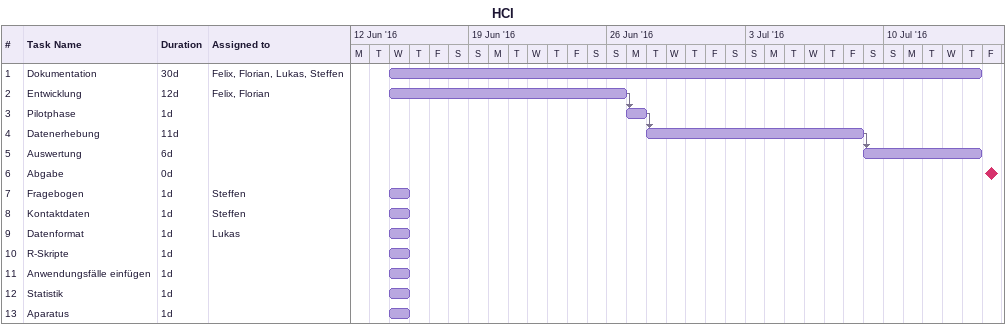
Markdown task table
HCI

| ID | Task | Duration | Start | Finish | Predecessors | Resources |
|---|---|---|---|---|---|---|
| 1 | Dokumentation | 30d | 2016-06-15 | 2016-07-14 |  | Felix, Florian, Lukas, Steffen |
| 2 | Entwicklung | 12d | 2016-06-15 | 2016-06-26 |  | Felix, Florian |
| 3 | Pilotphase | 1d | 2016-06-27 | 2016-06-27 | 2 |  |
| 4 | Datenerhebung | 11d | 2016-06-28 | 2016-07-08 | 3 |  |
| 5 | Auswertung | 6d | 2016-07-09 | 2016-07-14 | 4 |  |
| 6 | Abgabe | 0d | 2016-07-15 | 2016-07-15 |  |  |
| 7 | Fragebogen | 1d | 2016-06-15 | 2016-06-15 |  | Steffen |
| 8 | Kontaktdaten | 1d | 2016-06-15 | 2016-06-15 |  | Steffen |
| 9 | Datenformat | 1d | 2016-06-15 | 2016-06-15 |  | Lukas |
| 10 | R-Skripte | 1d | 2016-06-15 | 2016-06-15 |  |  |
| 11 | Anwendungsfälle einfügen | 1d | 2016-06-15 | 2016-06-15 |  |  |
| 12 | Statistik | 1d | 2016-06-15 | 2016-06-15 |  |  |
| 13 | Aparatus | 1d | 2016-06-15 | 2016-06-15 |  |  |
